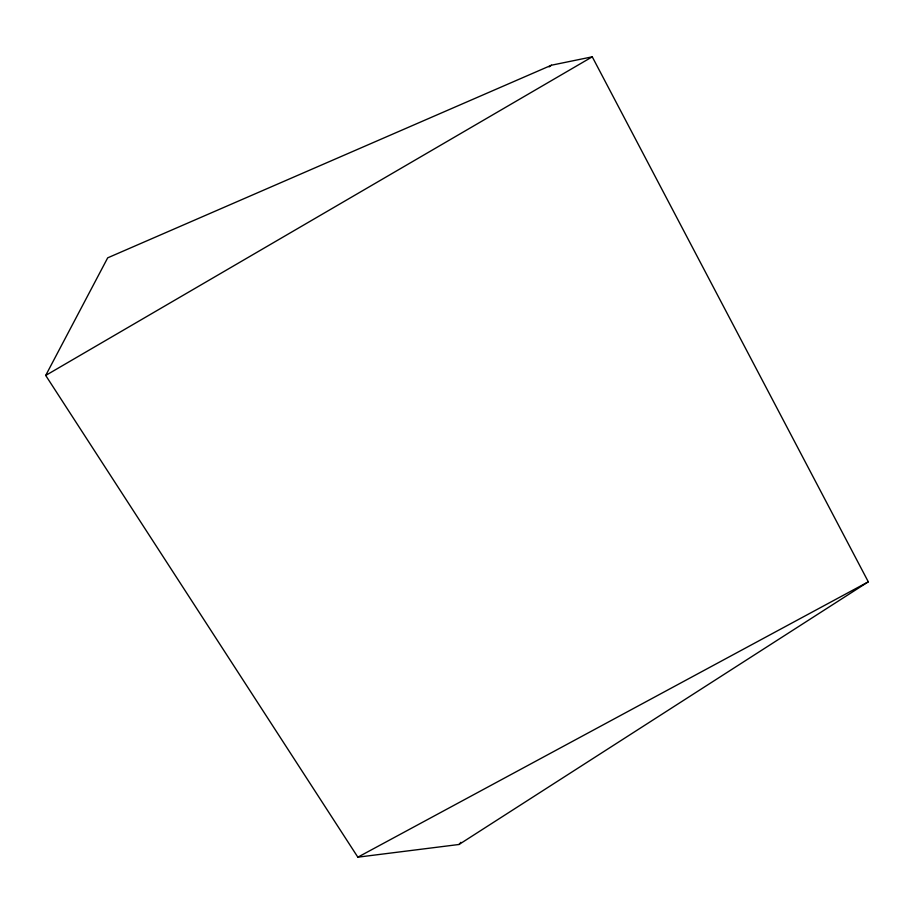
<?xml version="1.0" encoding="UTF-8"?>
<svg xmlns="http://www.w3.org/2000/svg" width="914" height="914" viewBox="0 0 914 914"><rect width="100%" height="100%" fill="white"/><g stroke="black" fill="none" stroke-linecap="round" stroke-linejoin="round"><path stroke-width="1.37" d="M45.7 375.437L107.692 257.839L551.439 65.214L592.261 56.828L868.3 581.818L459.034 844.479L357.842 857.172L45.7 375.437L592.261 56.828M459.034 844.479L460.896 842.32M549.131 66.893L551.439 65.214M357.842 857.172L868.3 581.818"/></g></svg>
